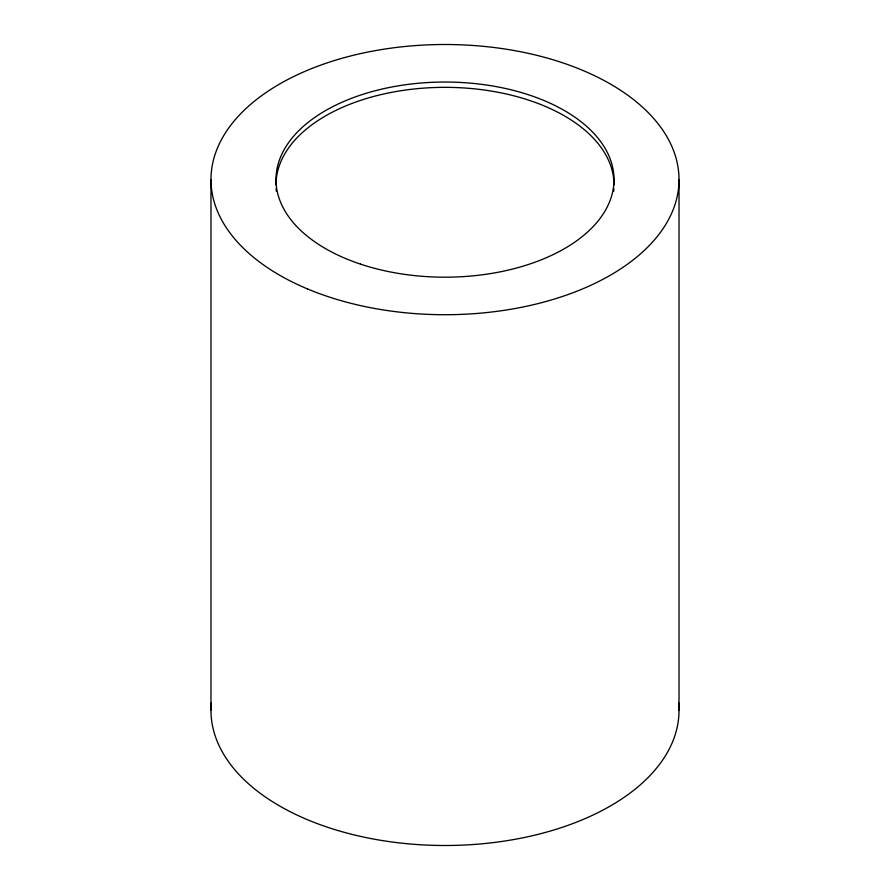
<?xml version="1.0" encoding="UTF-8"?>
<svg xmlns="http://www.w3.org/2000/svg" width="890" height="890" viewBox="0 0 890 890"><rect width="100%" height="100%" fill="white"/><g stroke="black" fill="none" stroke-linecap="round" stroke-linejoin="round"><path stroke-width="1.33" d="M679.026 179.613L679.026 710.387M210.975 179.613L210.975 710.387M678.647 702.766A234.026 135.113 0 0 1 445 845.5A234.026 135.113 0 0 1 211.353 702.766M613.889 188.702A169.011 97.577 0 0 1 613.666 191.228M276.334 191.228A169.011 97.577 0 0 1 276.111 188.702M275.989 184.92A169.011 97.577 0 0 1 445 87.342A169.011 97.577 0 0 1 614.011 184.92M307.684 289.016A234.026 135.113 0 0 0 677.768 193.564A234.026 135.113 0 0 0 349.548 56.248A234.026 135.113 0 0 0 307.684 289.016M360.495 264.119A169.011 97.577 0 0 0 614.011 179.613A169.011 97.577 0 0 0 360.495 95.108A169.011 97.577 0 0 0 360.495 264.119"/></g></svg>
